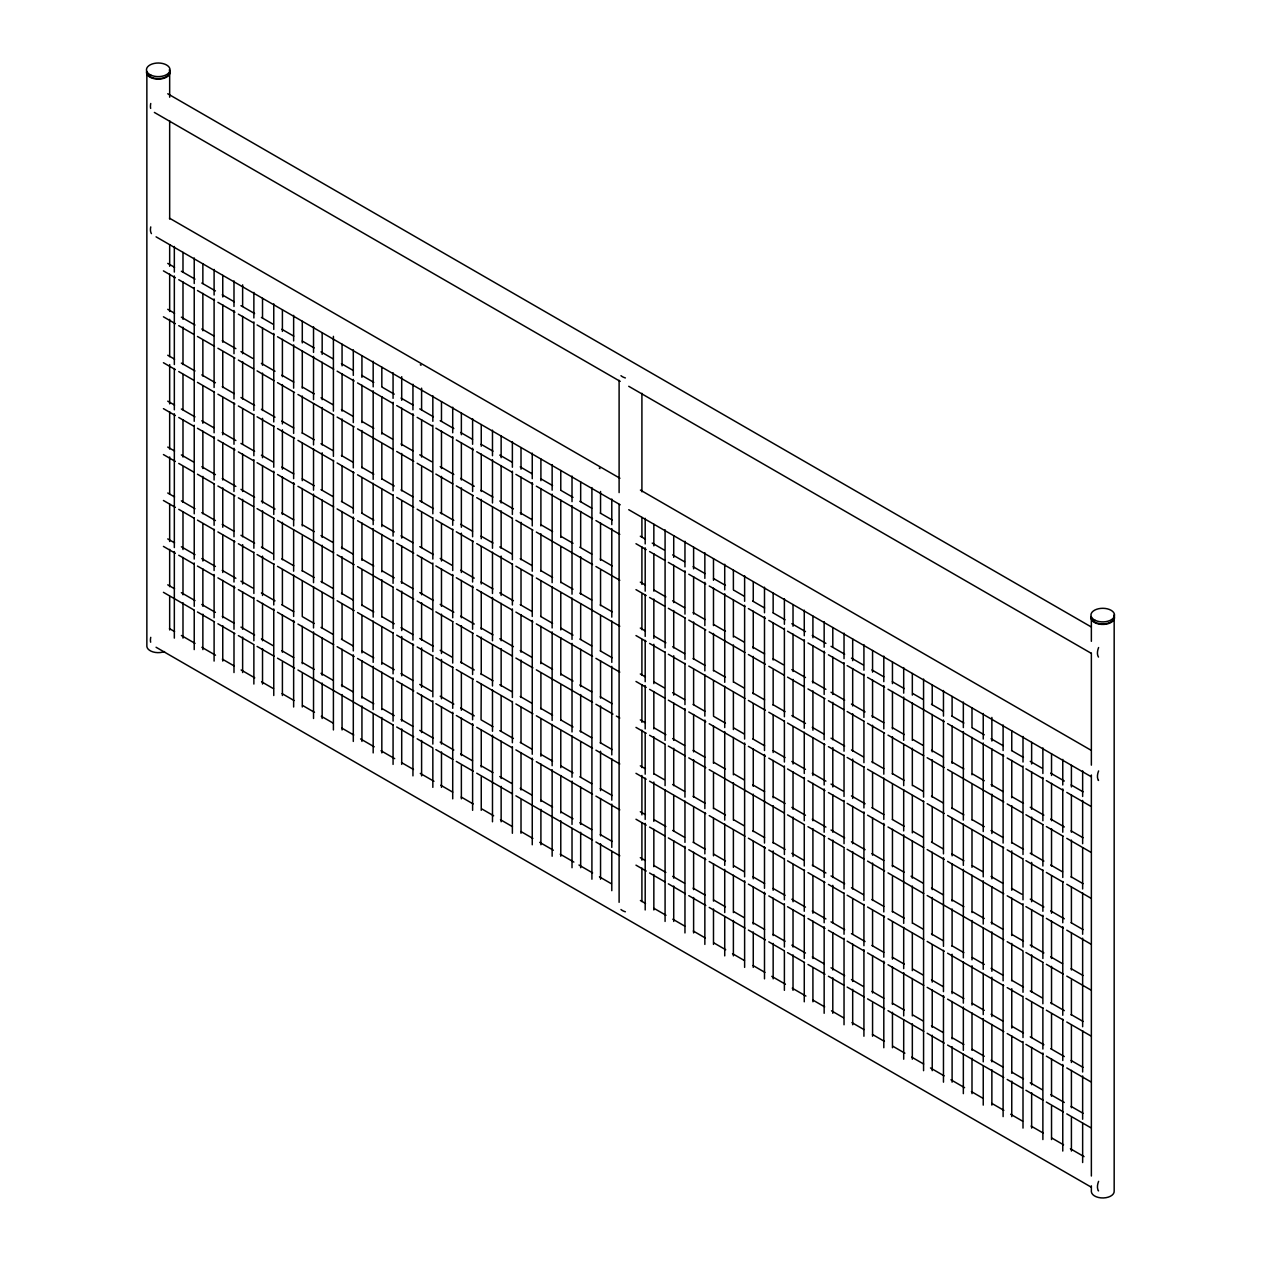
<?xml version="1.0" encoding="UTF-8"?>
<svg xmlns="http://www.w3.org/2000/svg" width="1261" height="1261" viewBox="0 0 1261 1261"><rect width="100%" height="100%" fill="white"/><g stroke="black" fill="none" stroke-linecap="round" stroke-linejoin="round"><path stroke-width="1.5" d="M167.745 93.771L1090.86 626.733M154.378 112.434L620.191 381.374M628.735 386.292L1091.143 653.261M169.463 218.169L619.923 478.25M640.399 490.072L1090.86 750.137M156.08 236.832L620.191 504.778M628.735 509.712L1091.143 776.681M167.745 263.391L174.554 267.316M181.363 271.257L194.998 279.122M201.807 283.047L215.426 290.913M222.235 294.853L234.152 301.726M240.961 305.666L254.596 313.532M261.405 317.457L273.322 324.345M281.834 329.263L293.75 336.135M302.262 341.053L314.178 347.941M321.003 351.866L332.92 358.754M341.432 363.672L353.348 370.545M361.86 375.463L373.776 382.351M382.304 387.269L394.22 394.141M401.03 398.082L412.946 404.954M419.755 408.895L433.374 416.76M440.199 420.685L453.818 428.551M460.628 432.476L472.544 439.364M481.056 444.282L492.972 451.17M499.782 455.095L511.714 461.983M520.226 466.885L532.142 473.773M540.654 478.691L552.57 485.564M561.082 490.482L573.014 497.37M579.824 501.295L591.74 508.183M600.252 513.101L612.168 519.973M640.304 536.224L645.427 539.172M652.236 543.113L664.153 549.985M672.665 554.903L684.581 561.791M693.093 566.693L705.025 573.582M713.537 578.5L725.453 585.372M733.965 590.29L744.179 596.201M752.691 601.103L764.607 607.991M773.135 612.909L785.051 619.781M791.861 623.722L805.48 631.588M812.289 635.512L825.908 643.378M831.031 646.326L844.649 654.191M851.459 658.132L863.375 665.004M871.887 669.922L883.803 676.81M892.331 681.728L904.247 688.601M912.759 693.518L922.973 699.414M931.485 704.332L943.401 711.22M951.913 716.138L963.845 723.01M972.357 727.928L984.274 734.816M991.083 738.741L1002.999 745.629M1011.511 750.531L1023.443 757.42M1030.253 761.36L1042.169 768.233M1050.681 773.151L1064.3 781.016M1071.109 784.941L1083.041 791.829M163.426 270.879L175.342 277.767M178.747 279.721L194.068 288.58M197.473 290.534L214.512 300.37M217.917 302.341L234.94 312.176M238.345 314.131L253.666 322.989M257.071 324.944L274.11 334.78M277.515 336.75L333.708 369.189M337.113 371.16L354.136 380.98M357.541 382.95L393.306 403.599M396.711 405.569L413.734 415.389M417.139 417.359L432.46 426.202M435.865 428.173L452.888 438.008M456.309 439.979L473.332 449.799M476.737 451.769L512.486 472.418M515.907 474.372L532.93 484.208M536.335 486.179L592.528 518.618M595.933 520.588L619.766 534.349M635.985 543.712L646.199 549.607M649.604 551.577L664.941 560.42M668.346 562.39L685.369 572.226M688.774 574.196L705.797 584.016M709.202 585.987L744.967 606.636M748.372 608.59L765.395 618.426M768.8 620.396L784.137 629.239M787.542 631.209L804.565 641.045M807.97 643L824.993 652.835M828.398 654.806L843.735 663.649M847.14 665.619L864.163 675.455M867.568 677.409L884.591 687.245M887.996 689.215L944.19 721.655M947.594 723.625L1003.788 756.064M1007.192 758.034L1022.513 766.877M1025.918 768.847L1042.957 778.668M1046.362 780.638L1063.386 790.474M1066.79 792.428L1090.639 806.205M167.745 309.308L174.554 313.248M181.363 317.173L194.998 325.039M201.807 328.979L213.724 335.852M222.235 340.769L235.854 348.635M240.961 351.583L252.878 358.471M261.405 363.389L275.024 371.254M281.834 375.179L293.75 382.067M302.262 386.969L314.178 393.858M321.003 397.798L332.92 404.671M341.432 409.589L353.348 416.477M361.86 421.379L373.776 428.267M382.304 433.185L392.518 439.08M401.03 443.998L412.946 450.871M419.755 454.811L431.672 461.699M440.199 466.602L453.818 474.467M460.628 478.408L474.246 486.273M481.056 490.198L492.972 497.086M499.782 501.011L513.416 508.877M520.226 512.817L532.142 519.69M540.654 524.608L552.57 531.496M561.082 536.414L573.014 543.286M579.824 547.227L591.74 554.099M600.252 559.017L612.168 565.905M640.304 582.141L645.427 585.088M653.939 590.006L665.855 596.894M672.665 600.819L684.581 607.707M693.093 612.625L705.025 619.498M713.537 624.416L725.453 631.304M733.965 636.222L744.179 642.117M752.691 647.035L764.607 653.907M773.135 658.825L783.349 664.72M791.861 669.638L805.48 677.504M812.289 681.444L825.908 689.31M831.031 692.257L844.649 700.123M851.459 704.048L865.078 711.913M871.887 715.854L883.803 722.726M892.331 727.644L904.247 734.532M912.759 739.435L922.973 745.346M931.485 750.248L943.401 757.136M951.913 762.054L963.845 768.926M972.357 773.844L984.274 780.732M991.083 784.657L1002.999 791.545M1011.511 796.463L1023.443 803.336M1030.253 807.276L1043.872 815.142M1050.681 819.067L1064.3 826.932M1071.109 830.873L1083.041 837.745M163.426 316.795L175.342 323.683M178.747 325.653L194.068 334.496M197.473 336.466L214.512 346.302M217.917 348.257L234.94 358.092M238.345 360.063L253.666 368.906M257.071 370.876L274.11 380.696M277.515 382.666L294.538 392.502M297.943 394.472L333.708 415.105M337.113 417.076L354.136 426.912M357.541 428.882L393.306 449.515M396.711 451.485L413.734 461.321M417.139 463.276L432.46 472.134M435.865 474.089L452.888 483.925M456.309 485.895L473.332 495.731M476.737 497.685L512.486 518.334M515.907 520.304L532.93 530.14M536.335 532.095L592.528 564.534M595.933 566.504L619.766 580.265M635.985 589.628L646.199 595.539M649.604 597.493L664.941 606.352M668.346 608.306L685.369 618.142M688.774 620.113L705.797 629.948M709.202 631.903L744.967 652.552M748.372 654.522L765.395 664.342M768.8 666.312L784.137 675.171M787.542 677.125L804.565 686.961M807.97 688.932L824.993 698.752M828.398 700.722L843.735 709.565M847.14 711.535L864.163 721.371M867.568 723.341L884.591 733.161M887.996 735.131L923.761 755.78M927.166 757.751L944.19 767.571M947.594 769.541L1003.788 801.98M1007.192 803.951L1022.513 812.793M1025.918 814.764L1042.957 824.599M1046.362 826.554L1063.386 836.39M1066.79 838.36L1090.639 852.121M167.745 355.239L174.554 359.164M181.363 363.105L194.998 370.97M201.807 374.895L215.426 382.761M222.235 386.686L234.152 393.574M240.961 397.514L254.596 405.364M261.405 409.305L275.024 417.17M281.834 421.095L293.75 427.983M302.262 432.901L314.178 439.774M321.003 443.714L332.92 450.587M341.432 455.505L353.348 462.393M361.86 467.311L373.776 474.183M382.304 479.101L394.22 485.989M401.03 489.914L412.946 496.802M419.755 500.727L433.374 508.593M440.199 512.533L453.818 520.399M460.628 524.324L472.544 531.212M481.056 536.13L492.972 543.002M499.782 546.943L511.714 553.815M520.226 558.733L532.142 565.622M540.654 570.524L552.57 577.412M561.082 582.33L573.014 589.202M579.824 593.143L591.74 600.031M600.252 604.933L612.168 611.821M640.304 628.073L645.427 631.02M653.939 635.938L665.855 642.811M672.665 646.751L684.581 653.624M693.093 658.541L705.025 665.43M713.537 670.348L725.453 677.22M733.965 682.138L744.179 688.033M752.691 692.951L764.607 699.839M773.135 704.741L785.051 711.63M791.861 715.57L805.48 723.42M812.289 727.361L824.205 734.249M831.031 738.174L844.649 746.039M851.459 749.964L863.375 756.852M871.887 761.77L883.803 768.643M892.331 773.56L904.247 780.449M912.759 785.367L922.973 791.262M931.485 796.18L943.401 803.052M951.913 807.97L963.845 814.858M972.357 819.776L984.274 826.649M991.083 830.589L1002.999 837.462M1011.511 842.38L1023.443 849.268M1030.253 853.193L1043.872 861.058M1050.681 864.999L1062.597 871.871M1071.109 876.789L1083.041 883.677M163.426 362.727L175.342 369.599M178.747 371.569L194.068 380.412M197.473 382.382L214.512 392.218M217.917 394.189L234.94 404.009M238.345 405.979L253.666 414.822M257.071 416.792L274.11 426.628M277.515 428.582L294.538 438.418M297.943 440.388L333.708 461.037M337.113 462.992L354.136 472.828M357.541 474.798L393.306 495.447M396.711 497.401L413.734 507.237M417.139 509.208L432.46 518.05M435.865 520.021L452.888 529.841M456.309 531.811L473.332 541.647M476.737 543.617L512.486 564.25M515.907 566.221L532.93 576.056M536.335 578.027L619.766 626.197M635.985 635.56L646.199 641.455M649.604 643.425L664.941 652.268M668.346 654.238L685.369 664.058M688.774 666.029L744.967 698.468M748.372 700.438L765.395 710.274M768.8 712.244L784.137 721.087M787.542 723.057L824.993 744.684M828.398 746.638L843.735 755.497M847.14 757.467L864.163 767.287M867.568 769.257L923.761 801.697M927.166 803.667L944.19 813.503M947.594 815.457L1003.788 847.896M1007.192 849.867L1022.513 858.725M1025.918 860.68L1042.957 870.516M1046.362 872.486L1063.386 882.306M1066.79 884.276L1090.639 898.037M167.745 401.156L174.554 405.08M181.363 409.021L194.998 416.887M201.807 420.811L213.724 427.7M222.235 432.618L235.854 440.483M240.961 443.431L254.596 451.296M261.405 455.221L273.322 462.109M281.834 467.027L293.75 473.9M302.262 478.817L314.178 485.706M321.003 489.631L332.92 496.519M341.432 501.437L353.348 508.309M361.86 513.227L373.776 520.115M382.304 525.017L394.22 531.906M401.03 535.846L412.946 542.719M419.755 546.659L433.374 554.525M440.199 558.45L452.116 565.338M460.628 570.24L474.246 578.105M481.056 582.046L492.972 588.919M499.782 592.859L513.416 600.725M520.226 604.649L532.142 611.538M540.654 616.456L552.57 623.328M561.082 628.246L573.014 635.134M579.824 639.059L591.74 645.947M600.252 650.865L612.168 657.738M640.304 673.989L645.427 676.936M653.939 681.854L664.153 687.749M672.665 692.667L684.581 699.556M693.093 704.458L705.025 711.346M725.453 723.136L713.537 716.264L713.49 680.688M733.965 728.054L744.179 733.949M752.691 738.867L764.607 745.755M773.135 750.673L785.051 757.546M791.861 761.486L805.48 769.352M812.289 773.277L825.908 781.142M831.031 784.09L842.947 790.978M851.459 795.896L865.078 803.761M871.887 807.686L883.803 814.574M892.331 819.492L904.247 826.365M912.759 831.283L922.973 837.178M931.485 842.096L943.401 848.984M951.913 853.902L963.845 860.774M972.357 865.692L982.571 871.587M991.083 876.505L1002.999 883.394M1011.511 888.296L1021.741 894.207M1030.253 899.109L1043.872 906.974M1050.681 910.915L1064.3 918.78M1071.109 922.705L1083.041 929.593M163.426 408.643L175.342 415.531M178.747 417.486L194.068 426.344M197.473 428.299L214.512 438.134M217.917 440.105L234.94 449.941M238.345 451.895L253.666 460.754M257.071 462.708L274.11 472.544M277.515 474.514L294.538 484.334M297.943 486.305L333.708 506.954M337.113 508.924L354.136 518.744M357.541 520.714L393.306 541.363M396.711 543.333L413.734 553.153M417.139 555.124L432.46 563.966M435.865 565.937L452.888 575.773M456.309 577.743L473.332 587.563M476.737 589.533L512.486 610.182M515.907 612.137L532.93 621.972M536.335 623.943L592.528 656.382M595.933 658.352L619.766 672.113M635.985 681.476L646.199 687.371M649.604 689.341L664.941 698.184M668.346 700.154L685.369 709.99M688.774 711.961L705.797 721.781M709.202 723.751L744.967 744.4M748.372 746.354L765.395 756.19M768.8 758.16L784.137 767.003M787.542 768.974L804.565 778.809M807.97 780.764L824.993 790.6M828.398 792.57L843.735 801.413M847.14 803.383L864.163 813.219M867.568 815.173L884.591 825.009M887.996 826.98L923.761 847.613M927.166 849.583L944.19 859.419M947.594 861.389L1003.788 893.828M1007.192 895.799L1022.513 904.641M1025.918 906.612L1042.957 916.432M1046.362 918.402L1063.386 928.238M1066.79 930.192L1090.639 943.969M167.745 447.072L174.554 451.012M181.363 454.937L193.296 461.825M201.807 466.743L215.426 474.609M222.235 478.534L235.854 486.399M240.961 489.347L254.596 497.212M261.405 501.153L275.024 509.018M281.834 512.943L293.75 519.831M302.262 524.734L314.178 531.622M321.003 535.562L332.92 542.435M341.432 547.353L353.348 554.241M361.86 559.143L373.776 566.031M382.304 570.949L394.22 577.822M401.03 581.762L412.946 588.635M419.755 592.575L433.374 600.441M440.199 604.366L453.818 612.231M460.628 616.172L474.246 624.037M481.056 627.962L492.972 634.85M499.782 638.775L513.416 646.641M520.226 650.581L532.142 657.454M540.654 662.372L552.57 669.26M561.082 674.178L573.014 681.05M579.824 684.991L591.74 691.863M600.252 696.781L612.168 703.67M640.304 719.905L645.427 722.852M653.939 727.77L665.855 734.659M672.665 738.583L684.581 745.472M693.093 750.39L705.025 757.262M713.537 762.18L725.453 769.068M733.965 773.986L744.179 779.881M752.691 784.799L764.607 791.672M773.135 796.589L785.051 803.478M791.861 807.403L805.48 815.268M812.289 819.209L825.908 827.074M831.031 830.022L844.649 837.887M851.459 841.812L865.078 849.678M871.887 853.618L883.803 860.491M892.331 865.409L904.247 872.297M911.057 876.222L922.973 883.11M931.485 888.012L943.401 894.9M951.913 899.818L963.845 906.691M972.357 911.608L984.274 918.497M991.083 922.422L1002.999 929.31M1011.511 934.228L1023.443 941.1M1030.253 945.041L1043.872 952.906M1050.681 956.831L1062.597 963.719M1071.109 968.637L1083.041 975.51M163.426 454.559L175.342 461.447M178.747 463.417L194.068 472.26M197.473 474.231L214.512 484.051M217.917 486.021L234.94 495.857M238.345 497.827L253.666 506.67M257.071 508.64L274.11 518.46M277.515 520.43L333.708 552.87M337.113 554.84L354.136 564.676M357.541 566.63L393.306 587.279M396.711 589.25L413.734 599.085M417.139 601.04L432.46 609.898M435.865 611.853L452.888 621.689M456.309 623.659L473.332 633.495M476.737 635.449L512.486 656.098M515.907 658.069L532.93 667.889M536.335 669.859L592.528 702.298M595.933 704.269L612.956 714.104M616.361 716.075L619.766 718.029M635.985 727.392L646.199 733.303M649.604 735.258L664.941 744.116M668.346 746.071L685.369 755.906M688.774 757.877L705.797 767.713M709.202 769.667L784.137 812.935M787.542 814.89L804.565 824.726M807.97 826.696L824.993 836.516M828.398 838.486L843.735 847.329M847.14 849.299L864.163 859.135M867.568 861.105L884.591 870.925M887.996 872.896L923.761 893.545M927.166 895.515L1003.788 939.744M1007.192 941.715L1022.513 950.558M1025.918 952.528L1042.957 962.364M1046.362 964.318L1063.386 974.154M1066.79 976.124L1090.639 989.885M167.745 493.004L174.554 496.929M181.363 500.869L194.998 508.735M201.807 512.66L215.426 520.525M222.235 524.45L234.152 531.338M240.961 535.279L254.596 543.128M261.405 547.069L273.322 553.957M281.834 558.859L293.75 565.748M302.262 570.666L314.178 577.538M321.003 581.479L332.92 588.351M341.432 593.269L353.348 600.157M361.86 605.075L373.776 611.948M382.304 616.865L394.22 623.754M401.03 627.679L412.946 634.567M419.755 638.492L433.374 646.357M440.199 650.298L452.116 657.17M460.628 662.088L474.246 669.954M481.056 673.894L492.972 680.767M499.782 684.707L511.714 691.58M520.226 696.498L532.142 703.386M540.654 708.288L552.57 715.176M561.082 720.094L573.014 726.966M579.824 730.907L591.74 737.795M600.252 742.697L612.168 749.586M640.304 765.837L645.427 768.784M653.939 773.702L664.153 779.597M672.665 784.515L684.581 791.388M693.093 796.306L705.025 803.194M713.537 808.112L725.453 814.984M733.965 819.902L744.179 825.797M752.691 830.715L764.607 837.603M773.135 842.506L785.051 849.394M791.861 853.319L803.777 860.207M812.289 865.125L825.908 872.99M831.031 875.938L844.649 883.803M851.459 887.728L863.375 894.616M871.887 899.534L883.803 906.407M892.331 911.325L904.247 918.213M912.759 923.131L922.973 929.026M931.485 933.944L943.401 940.816M951.913 945.734L963.845 952.622M972.357 957.54L984.274 964.413M991.083 968.353L1002.999 975.226M1011.511 980.144L1023.443 987.032M1030.253 990.957L1042.169 997.845M1050.681 1002.763L1064.3 1010.628M1071.109 1014.553L1083.041 1021.442M163.426 500.491L175.342 507.363M178.747 509.334L194.068 518.176M197.473 520.147L214.512 529.983M217.917 531.953L234.94 541.773M238.345 543.743L253.666 552.586M257.071 554.556L274.11 564.392M277.515 566.347L333.708 598.802M337.113 600.756L354.136 610.592M357.541 612.562L393.306 633.211M396.711 635.166L413.734 645.001M417.139 646.972L432.46 655.815M435.865 657.785L452.888 667.605M456.309 669.575L473.332 679.411M476.737 681.381L512.486 702.014M515.907 703.985L532.93 713.821M536.335 715.791L592.528 748.23M595.933 750.185L619.766 763.961M635.985 773.324L646.199 779.219M649.604 781.189L705.797 813.629M709.202 815.599L744.967 836.232M748.372 838.202L765.395 848.038M768.8 850.009L784.137 858.851M787.542 860.822L804.565 870.642M807.97 872.612L824.993 882.448M828.398 884.402L843.735 893.261M847.14 895.215L864.163 905.051M867.568 907.022L884.591 916.857M887.996 918.812L923.761 939.461M927.166 941.431L944.19 951.267M947.594 953.221L1003.788 985.661M1007.192 987.631L1022.513 996.489M1025.918 998.444L1042.957 1008.28M1046.362 1010.25L1063.386 1020.07M1066.79 1022.04L1090.639 1035.801M167.745 538.92L174.554 542.845M181.363 546.785L194.998 554.651M201.807 558.576L215.426 566.441M222.235 570.382L235.854 578.247M240.961 581.195L252.878 588.067M261.405 592.985L275.024 600.851M281.834 604.791L293.75 611.664M314.178 623.47L302.262 616.582L302.293 581.037M321.003 627.395L332.92 634.283M341.432 639.201L353.348 646.073M361.86 650.991L373.776 657.879M382.304 662.782L394.22 669.67M401.03 673.61L412.946 680.483M419.755 684.424L431.672 691.296M440.199 696.214L453.818 704.079M460.628 708.004L474.246 715.87M492.972 726.683L481.056 719.81L481.245 684.36M499.782 730.623L513.416 738.489M520.226 742.414L532.142 749.302M540.654 754.22L552.57 761.092M561.082 766.01L573.014 772.898M579.824 776.823L591.74 783.712M600.252 788.629L612.168 795.502M640.304 811.753L645.427 814.701M653.939 819.618L665.855 826.491M672.665 830.432L684.581 837.32M693.093 842.222L705.025 849.11M713.537 854.028L725.453 860.9M733.965 865.818L744.179 871.714M752.691 876.631L764.607 883.52M773.135 888.438L785.051 895.31M791.861 899.251L805.48 907.116M812.289 911.041L825.908 918.906M831.031 921.854L844.649 929.72M851.459 933.66L865.078 941.526M871.887 945.451L883.803 952.339M892.331 957.257L904.247 964.129M912.759 969.047L922.973 974.942M931.485 979.86L943.401 986.748M951.913 991.65L963.845 998.539M972.357 1003.457L984.274 1010.345M991.083 1014.27L1002.999 1021.158M1011.511 1026.06L1023.443 1032.948M1030.253 1036.873L1043.872 1044.738M1050.681 1048.679L1064.3 1056.545M1071.109 1060.469L1083.041 1067.358M163.426 546.407L175.342 553.295M178.747 555.25L194.068 564.108M197.473 566.063L214.512 575.899M217.917 577.869L234.94 587.705M238.345 589.659L253.666 598.518M257.071 600.472L274.11 610.308M277.515 612.279L294.538 622.099M297.943 624.069L333.708 644.718M337.113 646.688L354.136 656.508M357.541 658.478L393.306 679.127M396.711 681.098L413.734 690.918M417.139 692.888L432.46 701.731M435.865 703.701L452.888 713.537M456.309 715.507L473.332 725.327M476.737 727.298L512.486 747.946M515.907 749.901L532.93 759.737M536.335 761.707L592.528 794.146M595.933 796.117L619.766 809.877M635.985 819.24L646.199 825.135M649.604 827.106L664.941 835.948M668.346 837.919L685.369 847.755M688.774 849.709L705.797 859.545M709.202 861.515L744.967 882.164M748.372 884.119L765.395 893.954M768.8 895.925L784.137 904.767M787.542 906.738L804.565 916.574M807.97 918.528L824.993 928.364M828.398 930.334L843.735 939.177M847.14 941.147L864.163 950.983M867.568 952.938L884.591 962.773M887.996 964.744L923.761 985.377M927.166 987.347L944.19 997.183M947.594 999.153L1003.788 1031.593M1007.192 1033.563L1022.513 1042.406M1025.918 1044.376L1042.957 1054.196M1046.362 1056.166L1063.386 1066.002M1066.79 1067.957L1090.639 1081.733M167.745 584.836L174.554 588.777M181.363 592.702L194.998 600.567M201.807 604.508L215.426 612.373M222.235 616.298L234.152 623.186M240.961 627.111L254.596 634.977M261.405 638.917L273.322 645.79M281.834 650.708L293.75 657.596M302.262 662.498L314.178 669.386M321.003 673.311L332.92 680.199M341.432 685.117L353.348 692.005M361.86 696.907L373.776 703.796M382.304 708.714L394.22 715.586M401.03 719.527L412.946 726.399M419.755 730.34L433.374 738.205M440.199 742.13L453.818 749.996M460.628 753.936L472.544 760.809M481.056 765.726L492.972 772.615M499.782 776.54L511.714 783.428M520.226 788.346L532.142 795.218M540.654 800.136L552.57 807.024M561.082 811.942L573.014 818.815M579.824 822.755L591.74 829.628M600.252 834.546L612.168 841.434M640.304 857.669L645.427 860.617M653.939 865.535L665.855 872.423M672.665 876.348L684.581 883.236M693.093 888.154L705.025 895.026M713.537 899.944L725.453 906.832M733.965 911.75L744.179 917.645M752.691 922.563L764.607 929.436M773.135 934.354L785.051 941.242M791.861 945.167L805.48 953.032M812.289 956.973L824.205 963.845M831.031 967.786L844.649 975.651M851.459 979.576L863.375 986.465M871.887 991.367L883.803 998.255M892.331 1003.173L904.247 1010.045M912.759 1014.963L922.973 1020.874M931.485 1025.776L943.401 1032.664M951.913 1037.582L963.845 1044.455M972.357 1049.373L984.274 1056.261M991.083 1060.186L1002.999 1067.074M1011.511 1071.992L1023.443 1078.864M1030.253 1082.805L1042.169 1089.677M1050.681 1094.595L1064.3 1102.461M1071.109 1106.401L1083.041 1113.274M163.426 592.323L194.068 610.025M197.473 611.995L214.512 621.815M217.917 623.785L234.94 633.621M238.345 635.591L253.666 644.434M257.071 646.404L274.11 656.224M277.515 658.195L294.538 668.031M297.943 670.001L393.306 725.043M396.711 727.014L413.734 736.85M417.139 738.804L432.46 747.663M435.865 749.617L452.888 759.453M456.309 761.423L473.332 771.259M476.737 773.214L512.486 793.863M515.907 795.833L592.528 840.062M595.933 842.033L619.766 855.793M635.985 865.156L646.199 871.067M649.604 873.022L664.941 881.88M668.346 883.835L685.369 893.671M688.774 895.641L705.797 905.477M709.202 907.431L744.967 928.08M748.372 930.051L765.395 939.871M768.8 941.841L784.137 950.684M787.542 952.654L804.565 962.49M807.97 964.46L824.993 974.28M828.398 976.25L843.735 985.093M847.14 987.064L864.163 996.899M867.568 998.87L884.591 1008.69M887.996 1010.66L923.761 1031.309M927.166 1033.263L944.19 1043.099M947.594 1045.07L1003.788 1077.509M1007.192 1079.479L1022.513 1088.322M1025.918 1090.292L1042.957 1100.128M1046.362 1102.082L1063.386 1111.918M1066.79 1113.889L1090.639 1127.649M169.463 628.593L174.57 631.556M181.395 635.497L195.045 643.378M201.87 647.319L215.521 655.2M222.346 659.14L234.294 666.029M241.119 669.969L254.769 677.851M261.594 681.791L273.542 688.695M282.07 693.613L294.018 700.517M302.545 705.435L314.493 712.339M321.319 716.28L333.267 723.168M341.794 728.086L353.742 734.99M360.567 738.93L374.218 746.811M381.043 750.752L394.693 758.633M401.518 762.574L413.466 769.462M420.291 773.403L433.942 781.284M440.767 785.225L452.699 792.129M461.242 797.047L473.174 803.951M481.718 808.868L493.65 815.772M500.475 819.713L512.423 826.601M520.951 831.535L532.899 838.423M539.724 842.364L553.374 850.245M560.199 854.186L573.85 862.067M578.972 865.03L592.623 872.911M599.448 876.852L611.396 883.74M640.399 900.496L645.522 903.443M654.049 908.377L665.997 915.265M672.822 919.206L684.755 926.11M693.298 931.028L705.23 937.932M713.773 942.85L725.705 949.738M732.531 953.679L744.479 960.583M753.006 965.5L764.954 972.404M771.779 976.345L785.43 984.226M792.255 988.167L805.905 996.048M812.73 999.989L824.678 1006.877M831.503 1010.818L843.451 1017.722M851.979 1022.639L863.927 1029.543M872.454 1034.461L884.402 1041.365M892.93 1046.283L904.878 1053.187M911.703 1057.128L923.635 1064.016M930.46 1067.957L944.111 1075.838M950.936 1079.779L964.586 1087.66M971.411 1091.6L983.359 1098.504M991.887 1103.422L1003.835 1110.326M1010.66 1114.267L1022.608 1121.155M1031.135 1126.089L1043.083 1132.977M1051.611 1137.911L1063.559 1144.799M1070.384 1148.739L1084.034 1156.621M156.08 647.256L1091.143 1187.105M1098.52 657.044L1098.426 656.949A11.428 6.589 -60 0 1 1098.599 647.524M1098.426 780.354L1098.52 780.464A11.428 6.589 -60 0 1 1098.599 770.928M1098.426 1190.778L1098.52 1190.888A11.428 6.589 -60 0 1 1098.599 1181.352M1114.172 616.96L1114.172 1190.983A11.428 6.589 0 0 1 1103.422 1197.95A11.428 6.589 0 0 1 1091.364 1191.74L1091.364 1185.844M1091.364 641.313L1091.364 617.732A11.428 6.589 0 0 0 1101.941 623.927A11.428 6.589 0 0 0 1113.952 618.678M1091.364 653.119L1091.364 765.159M1091.364 774.995L1091.364 1176.024M1082.647 770.881L1082.647 796.479M1082.647 800.404L1082.647 843.704M1082.647 847.644L1082.647 888.973M1082.647 892.914L1082.647 934.243M1082.647 938.168L1082.647 1026.738M1082.647 1030.678L1082.647 1072.008M1082.647 1075.932L1082.647 1119.232M1082.647 1123.173L1082.647 1162.532M1071.409 765.317L1071.409 786.959M1071.409 794.84L1071.409 832.228M1071.409 840.094L1071.409 877.498M1071.409 887.334L1071.409 922.753M1071.409 932.604L1071.409 969.993M1071.409 979.829L1071.409 1015.263M1071.409 1025.098L1071.409 1062.487M1071.409 1070.368L1071.409 1107.757M1071.409 1117.593L1071.409 1151.057M1062.771 759.406L1062.771 784.988M1062.771 788.929L1062.771 832.228M1062.771 836.169L1062.771 877.498M1062.771 881.423L1062.771 922.753M1062.771 926.693L1062.771 1015.263M1062.771 1019.187L1062.771 1060.517M1062.771 1064.457L1062.771 1151.057M1051.532 753.826L1051.532 775.483M1051.532 783.349L1051.532 820.753M1051.532 828.619L1051.532 866.008M1051.532 875.859L1051.532 913.248M1051.532 921.113L1051.532 958.518M1051.532 966.383L1051.532 1003.772M1051.532 1013.608L1051.532 1049.042M1051.532 1058.877L1051.532 1096.266M1051.532 1106.118L1051.532 1139.566M1042.879 747.931L1042.879 773.513M1042.879 777.454L1042.879 820.753M1042.879 824.678L1042.879 866.008M1042.879 869.948L1042.879 911.277M1042.879 915.218L1042.879 958.518M1042.879 962.442L1042.879 1003.772M1042.879 1007.712L1042.879 1049.042M1042.879 1052.982L1042.879 1139.566M1031.64 742.351L1031.64 764.008M1031.64 771.874L1031.64 809.263M1031.64 817.144L1031.64 854.532M1031.64 862.398L1031.64 901.757M1031.64 909.638L1031.64 947.027M1031.64 954.908L1031.64 992.297M1031.64 1002.132L1031.64 1037.567M1031.64 1047.402L1031.64 1084.791M1031.64 1092.672L1031.64 1128.091M1023.002 736.456L1023.002 762.038M1023.002 765.963L1023.002 854.532M1023.002 858.473L1023.002 899.802M1023.002 903.727L1023.002 947.027M1023.002 950.967L1023.002 992.297M1023.002 996.237L1023.002 1037.567M1023.002 1041.491L1023.002 1128.091M1011.763 730.876L1011.763 750.547M1011.763 760.399L1011.763 797.787M1011.763 805.653L1011.763 843.057M1011.763 850.923L1011.763 890.282M1011.763 898.163L1011.763 935.552M1011.763 943.417L1011.763 980.822M1011.763 988.687L1011.763 1028.046M1011.763 1035.927L1011.763 1073.316M1011.763 1081.181L1011.763 1116.615M1003.11 724.965L1003.11 750.547M1003.11 754.488L1003.11 843.057M1003.11 846.982L1003.11 980.822M1003.11 984.746L1003.11 1116.615M991.871 717.43L991.871 741.042M991.871 748.908L991.871 786.312M991.871 794.178L991.871 833.537M991.871 841.418L991.871 878.807M991.871 886.672L991.871 924.077M991.871 931.942L991.871 971.301M991.871 977.212L991.871 1016.571M991.871 1024.436L991.871 1061.841M991.871 1069.706L991.871 1105.125M983.233 713.49L983.233 739.072M983.233 743.013L983.233 831.566M983.233 835.507L983.233 876.836M983.233 880.777L983.233 924.077M983.233 928.001L983.233 969.331M983.233 973.271L983.233 1014.601M983.233 1018.541L983.233 1061.841M983.233 1065.766L983.233 1105.125M971.995 707.91L971.995 727.597M971.995 737.433L971.995 774.821M971.995 784.673L971.995 820.091M971.995 829.927L971.995 867.332M971.995 875.197L971.995 912.586M971.995 920.467L971.995 959.826M971.995 965.721L971.995 1005.08M971.995 1012.961L971.995 1050.35M971.995 1058.231L971.995 1093.65M963.341 702.014L963.341 727.597M963.341 731.522L963.341 820.091M963.341 824.032L963.341 865.361M963.341 869.286L963.341 957.856M963.341 961.796L963.341 1003.125M963.341 1007.05L963.341 1050.35M963.341 1054.291L963.341 1093.65M952.102 696.435L952.102 716.106M952.102 725.958L952.102 763.346M952.102 773.182L952.102 808.616M952.102 818.452L952.102 855.841M952.102 863.722L952.102 901.111M952.102 908.976L952.102 946.38M952.102 954.246L952.102 993.605M952.102 1001.486L952.102 1038.875M952.102 1046.74L952.102 1082.174M943.464 690.524L943.464 716.106M943.464 720.047L943.464 853.87M943.464 857.811L943.464 946.38M943.464 950.305L943.464 991.635M943.464 995.575L943.464 1082.174M932.226 684.944L932.226 704.631M932.226 714.467L932.226 751.871M932.226 759.737L932.226 797.125M932.226 806.977L932.226 842.395M932.226 852.231L932.226 889.635M932.226 897.501L932.226 934.89M932.226 944.741L932.226 982.13M932.226 989.995L932.226 1027.4M932.226 1035.265L932.226 1070.684M923.572 679.048L923.572 797.125M923.572 801.066L923.572 1070.684M912.333 673.469L912.333 695.126M912.333 702.992L912.333 740.38M912.333 748.262L912.333 785.65M912.333 795.486L912.333 832.89M912.333 840.756L912.333 878.145M912.333 886.026L912.333 923.415M912.333 933.25L912.333 970.655M912.333 978.52L912.333 1015.909M912.333 1023.79L912.333 1059.208M903.696 667.573L903.696 693.156M903.696 697.081L903.696 740.38M903.696 744.321L903.696 785.65M903.696 789.591L903.696 830.92M903.696 834.845L903.696 923.415M903.696 927.355L903.696 968.684M903.696 972.609L903.696 1015.909M903.696 1019.85L903.696 1059.208M892.457 661.993L892.457 683.635M892.457 691.517L892.457 728.905M892.457 736.771L892.457 774.175M892.457 784.011L892.457 819.429M892.457 829.281L892.457 866.67M892.457 876.505L892.457 911.939M892.457 921.775L892.457 959.164M892.457 967.045L892.457 1004.434M892.457 1012.299L892.457 1047.733M883.803 656.083L883.803 681.665M883.803 685.606L883.803 728.905M883.803 732.846L883.803 774.175M883.803 778.1L883.803 819.429M883.803 823.37L883.803 911.939M883.803 915.864L883.803 957.194M883.803 961.134L883.803 1047.733M872.565 650.518L872.565 672.16M872.565 680.026L872.565 717.43M872.565 725.296L872.565 762.684M872.565 772.536L872.565 807.954M872.565 817.79L872.565 855.194M872.565 863.06L872.565 900.449M872.565 910.3L872.565 945.718M872.565 955.554L872.565 992.959M872.565 1002.794L872.565 1036.243M863.927 644.607L863.927 670.19M863.927 674.131L863.927 717.43M863.927 721.355L863.927 762.684M863.927 766.625L863.927 807.954M863.927 811.895L863.927 900.449M863.927 904.389L863.927 945.718M863.927 949.659L863.927 1036.243M852.688 639.028L852.688 660.685M852.688 668.551L852.688 705.939M852.688 713.821L852.688 751.209M852.688 759.075L852.688 798.449M852.688 806.315L852.688 843.704M852.688 851.585L852.688 888.973M852.688 898.809L852.688 934.243M852.688 944.079L852.688 981.468M852.688 989.349L852.688 1024.767M844.035 633.132L844.035 658.715M844.035 662.64L844.035 751.209M844.035 755.15L844.035 796.479M844.035 800.404L844.035 843.704M844.035 847.644L844.035 888.973M844.035 892.914L844.035 934.243M844.035 938.168L844.035 1024.767M832.796 627.552L832.796 647.224M832.796 657.076L832.796 694.464M832.796 702.33L832.796 739.734M832.796 747.6L832.796 786.959M832.796 794.84L832.796 832.228M832.796 840.094L832.796 877.498M832.796 885.364L832.796 922.753M832.796 932.604L832.796 969.993M832.796 977.858L832.796 1013.292M824.158 621.641L824.158 647.224M824.158 651.165L824.158 694.464M824.158 698.405L824.158 739.734M824.158 743.659L824.158 784.988M824.158 788.929L824.158 832.228M824.158 836.169L824.158 877.498M824.158 881.423L824.158 922.753M824.158 926.693L824.158 1013.292M812.919 616.077L812.919 637.719M812.919 645.585L812.919 682.989M812.919 690.855L812.919 730.214M812.919 738.095L812.919 775.483M812.919 783.349L812.919 820.753M812.919 828.619L812.919 866.008M812.919 875.859L812.919 913.248M812.919 921.113L812.919 958.518M812.919 968.353L812.919 1001.801M804.266 610.166L804.266 635.749M804.266 639.69L804.266 728.243M804.266 732.184L804.266 773.513M804.266 777.454L804.266 820.753M804.266 824.678L804.266 866.008M804.266 869.948L804.266 911.277M804.266 915.218L804.266 958.518M804.266 962.442L804.266 1001.801M793.027 604.586L793.027 626.244M793.027 634.11L793.027 671.498M793.027 679.38L793.027 716.768M793.027 726.604L793.027 764.008M793.027 771.874L793.027 809.263M793.027 817.144L793.027 856.503M793.027 864.368L793.027 901.773M793.027 909.638L793.027 947.027M793.027 954.908L793.027 990.326M784.389 598.691L784.389 624.274M784.389 628.214L784.389 716.768M784.389 720.709L784.389 762.038M784.389 765.963L784.389 854.532M784.389 858.473L784.389 899.802M784.389 903.727L784.389 947.027M784.389 950.967L784.389 990.326M773.151 593.111L773.151 612.783M773.151 622.635L773.151 660.023M773.151 669.859L773.151 705.293M773.151 715.129L773.151 752.518M773.151 760.399L773.151 797.787M773.151 805.653L773.151 843.057M773.151 850.923L773.151 890.282M773.151 898.163L773.151 935.552M773.151 943.417L773.151 978.851M764.497 587.2L764.497 612.783M764.497 616.724L764.497 750.547M764.497 754.488L764.497 843.057M764.497 846.982L764.497 888.311M764.497 892.252L764.497 978.851M753.258 581.636L753.258 601.308M753.258 611.144L753.258 648.548M753.258 656.414L753.258 693.802M753.258 703.654L753.258 739.072M753.258 748.908L753.258 786.312M753.258 794.178L753.258 831.566M753.258 841.418L753.258 878.807M753.258 886.672L753.258 924.077M753.258 931.942L753.258 967.376M744.62 575.725L744.62 601.308M744.62 605.248L744.62 739.072M744.62 743.013L744.62 876.836M744.62 880.777L744.62 967.376M733.382 570.145L733.382 589.833M733.382 599.669L733.382 637.057M733.382 644.938L733.382 682.327M733.382 692.163L733.382 729.567M733.382 737.433L733.382 774.821M733.382 782.703L733.382 820.091M733.382 829.927L733.382 867.332M733.382 875.197L733.382 912.586M733.382 920.467L733.382 955.885M724.728 564.25L724.728 589.833M724.728 593.773L724.728 682.327M724.728 686.268L724.728 727.597M724.728 731.538L724.728 820.091M724.728 824.032L724.728 865.361M724.728 869.302L724.728 912.586M724.728 916.526L724.728 955.885M713.49 558.67L713.49 580.312M713.49 588.193L713.49 625.582M713.49 633.463L713.49 670.852M713.49 725.958L713.49 763.346M713.49 773.182L713.49 808.616M713.49 818.452L713.49 855.841M713.49 863.722L713.49 901.111M713.49 908.976L713.49 944.41M704.852 552.759L704.852 578.358M704.852 582.283L704.852 625.582M704.852 629.523L704.852 670.852M704.852 674.793L704.852 716.106M704.852 720.047L704.852 808.616M704.852 812.541L704.852 853.87M704.852 857.811L704.852 944.41M693.613 547.195L693.613 568.837M693.613 576.703L693.613 614.107M693.613 621.972L693.613 659.361M693.613 669.213L693.613 704.631M693.613 714.467L693.613 751.871M693.613 759.737L693.613 797.125M693.613 806.977L693.613 842.395M693.613 852.231L693.613 889.635M693.613 897.501L693.613 932.935M684.959 541.284L684.959 566.867M684.959 570.807L684.959 614.107M684.959 618.032L684.959 659.361M684.959 663.302L684.959 704.631M684.959 708.572L684.959 797.125M684.959 801.066L684.959 842.395M684.959 846.336L684.959 932.935M673.721 535.704L673.721 557.362M673.721 565.227L673.721 602.616M673.721 610.497L673.721 647.886M673.721 655.767L673.721 695.126M673.721 702.992L673.721 740.38M673.721 748.262L673.721 785.65M673.721 795.486L673.721 830.92M673.721 840.756L673.721 878.145M673.721 886.026L673.721 921.444M665.083 529.809L665.083 647.886M665.083 651.827L665.083 740.38M665.083 744.321L665.083 785.65M665.083 789.591L665.083 921.444M653.844 524.229L653.844 545.871M653.844 553.752L653.844 591.141M653.844 599.022L653.844 638.381M653.844 644.276L653.844 683.635M653.844 691.517L653.844 728.905M653.844 736.787L653.844 774.175M653.844 782.041L653.844 821.4M653.844 829.281L653.844 866.67M653.844 874.535L653.844 909.969M645.191 518.318L645.191 543.917M645.191 547.841L645.191 591.141M645.191 595.082L645.191 636.411M645.191 640.352L645.191 681.681M645.191 685.606L645.191 728.905M645.191 732.846L645.191 774.175M645.191 778.116L645.191 819.445M645.191 823.37L645.191 909.969M641.912 393.322L641.912 491.822M641.912 517.436L641.912 537.123M641.912 546.975L641.912 584.41M641.912 594.262L641.912 629.712M641.912 639.563L641.912 675.013M641.912 684.865L641.912 722.301M641.912 730.182L641.912 767.602M641.912 775.483L641.912 814.874M641.912 822.755L641.912 860.191M641.912 868.072L641.912 901.552M619.104 380.302L619.104 492.594M619.104 504.4L619.104 902.324M611.79 499.041L611.79 524.623M611.79 528.564L611.79 617.118M611.79 621.058L611.79 662.388M611.79 666.328L611.79 754.882M611.79 758.823L611.79 800.152M611.79 804.092L611.79 847.376M611.79 851.317L611.79 890.676M600.551 491.491L600.551 513.148M600.551 522.984L600.551 560.373M600.551 570.224L600.551 605.643M600.551 615.478L600.551 650.912M600.551 660.748L600.551 698.137M600.551 706.018L600.551 743.407M600.551 751.272L600.551 790.631M600.551 798.512L600.551 835.901M600.551 843.782L600.551 879.201M591.913 487.566L591.913 879.201M580.675 481.986L580.675 501.657M580.675 511.509L580.675 546.927M580.675 556.763L580.675 594.167M580.675 604.003L580.675 639.422M580.675 649.273L580.675 686.662M580.675 694.527L580.675 731.932M580.675 741.767L580.675 777.186M580.675 787.037L580.675 824.426M580.675 832.292L580.675 867.726M572.021 476.075L572.021 501.657M572.021 505.598L572.021 594.167M572.021 598.092L572.021 639.422M572.021 643.362L572.021 731.932M572.021 735.857L572.021 777.186M572.021 781.126L572.021 824.426M572.021 828.367L572.021 867.726M560.782 470.495L560.782 490.182M560.782 500.018L560.782 537.422M560.782 547.258L560.782 582.677M560.782 592.528L560.782 629.917M560.782 637.782L560.782 675.187M560.782 685.022L560.782 720.441M560.782 730.292L560.782 767.681M560.782 775.547L560.782 812.951M560.782 820.816L560.782 856.235M552.145 464.6L552.145 490.182M552.145 494.123L552.145 582.677M552.145 586.617L552.145 627.946M552.145 631.887L552.145 720.441M552.145 724.381L552.145 765.711M552.145 769.651L552.145 856.235M540.906 459.02L540.906 480.677M540.906 488.543L540.906 525.932M540.906 533.813L540.906 571.201M540.906 581.037L540.906 616.471M540.906 626.307L540.906 663.696M540.906 673.547L540.906 708.966M540.906 718.802L540.906 756.206M540.906 764.071L540.906 801.46M540.906 809.341L540.906 844.76M532.252 453.125L532.252 478.707M532.252 482.632L532.252 525.932M532.252 529.872L532.252 571.201M532.252 575.142L532.252 616.471M532.252 620.396L532.252 754.236M532.252 758.16L532.252 844.76M521.014 447.545L521.014 469.187M521.014 477.068L521.014 514.456M521.014 522.322L521.014 559.726M521.014 569.562L521.014 604.981M521.014 614.832L521.014 652.221M521.014 660.086L521.014 697.491M521.014 707.326L521.014 742.745M521.014 752.596L521.014 789.985M521.014 799.821L521.014 833.285M512.376 441.634L512.376 467.216M512.376 471.157L512.376 514.456M512.376 518.397L512.376 559.726M512.376 563.651L512.376 604.981M512.376 608.921L512.376 697.491M512.376 701.415L512.376 742.745M512.376 746.685L512.376 833.285M501.137 436.054L501.137 457.711M501.137 465.577L501.137 502.981M501.137 510.847L501.137 548.236M501.137 556.117L501.137 595.476M501.137 603.341L501.137 640.746M501.137 648.611L501.137 686M501.137 695.851L501.137 731.27M501.137 741.105L501.137 778.51M501.137 786.375L501.137 821.794M492.484 430.159L492.484 455.741M492.484 459.682L492.484 502.981M492.484 506.906L492.484 548.236M492.484 552.176L492.484 593.505M492.484 597.446L492.484 640.746M492.484 644.67L492.484 686M492.484 689.94L492.484 731.27M492.484 735.21L492.484 821.794M481.245 424.579L481.245 446.236M481.245 454.102L481.245 491.491M481.245 499.372L481.245 538.731M481.245 546.596L481.245 584.001M481.245 591.866L481.245 629.255M481.245 637.136L481.245 674.525M481.245 729.63L481.245 767.019M481.245 776.871L481.245 810.319M472.607 418.684L472.607 444.266M472.607 448.191L472.607 491.491M472.607 495.431L472.607 536.76M472.607 540.701L472.607 582.03M472.607 585.955L472.607 629.255M472.607 633.195L472.607 674.525M472.607 678.465L472.607 719.795M472.607 723.719L472.607 810.319M461.368 413.104L461.368 434.746M461.368 442.627L461.368 480.015M461.368 487.881L461.368 527.256M461.368 533.151L461.368 572.51M461.368 580.391L461.368 617.78M461.368 625.645L461.368 663.05M461.368 672.885L461.368 710.274M461.368 718.155L461.368 755.544M461.368 765.38L461.368 798.843M452.715 407.193L452.715 432.775M452.715 436.716L452.715 525.285M452.715 529.21L452.715 570.539M452.715 574.48L452.715 617.78M452.715 621.72L452.715 663.05M452.715 666.974L452.715 708.304M452.715 712.244L452.715 798.843M441.476 401.628L441.476 421.3M441.476 431.136L441.476 468.54M441.476 476.406L441.476 513.794M441.476 523.646L441.476 561.035M441.476 568.9L441.476 606.305M441.476 614.17L441.476 653.529M441.476 659.44L441.476 698.799M441.476 706.664L441.476 744.069M441.476 751.934L441.476 787.353M432.838 395.718L432.838 421.3M432.838 425.241L432.838 513.794M432.838 517.735L432.838 559.064M432.838 563.005L432.838 651.559M432.838 655.499L432.838 696.829M432.838 700.769L432.838 744.069M432.838 747.994L432.838 787.353M421.6 388.167L421.6 409.825M421.6 419.661L421.6 457.049M421.6 466.901L421.6 502.319M421.6 512.155L421.6 547.589M421.6 557.425L421.6 594.814M421.6 602.695L421.6 640.084M421.6 647.949L421.6 687.324M421.6 695.189L421.6 732.578M421.6 740.459L421.6 775.878M412.946 384.242L412.946 409.825M412.946 413.75L412.946 640.084M412.946 644.024L412.946 775.878M401.707 376.692L401.707 400.304M401.707 408.186L401.707 445.574M401.707 453.44L401.707 490.844M401.707 500.68L401.707 538.069M401.707 545.95L401.707 583.339M401.707 591.204L401.707 630.579M401.707 636.474L401.707 675.833M401.707 683.714L401.707 721.103M401.707 728.968L401.707 764.402M393.069 372.752L393.069 398.334M393.069 402.275L393.069 490.844M393.069 494.769L393.069 536.098M393.069 540.039L393.069 583.339M393.069 587.279L393.069 628.608M393.069 632.533L393.069 673.863M393.069 677.803L393.069 721.103M393.069 725.043L393.069 764.402M381.831 367.187L381.831 386.859M381.831 396.695L381.831 434.099M381.831 443.935L381.831 479.353M381.831 489.205L381.831 526.594M381.831 534.459L381.831 571.864M381.831 579.729L381.831 617.118M381.831 626.969L381.831 664.358M381.831 672.223L381.831 709.628M381.831 717.493L381.831 752.912M373.177 361.276L373.177 386.859M373.177 390.8L373.177 479.353M373.177 483.294L373.177 524.623M373.177 528.564L373.177 617.118M373.177 621.058L373.177 662.388M373.177 666.328L373.177 709.628M373.177 713.553L373.177 752.912M361.939 355.697L361.939 377.354M361.939 385.22L361.939 422.608M361.939 430.49L361.939 467.878M361.939 477.714L361.939 513.148M361.939 522.984L361.939 560.373M361.939 570.224L361.939 605.643M361.939 615.478L361.939 652.883M361.939 660.748L361.939 698.137M361.939 706.018L361.939 741.436M353.301 349.801L353.301 375.384M353.301 379.325L353.301 422.608M353.301 426.549L353.301 467.878M353.301 471.819L353.301 513.148M353.301 517.089L353.301 650.912M353.301 654.837L353.301 741.436M342.062 344.221L342.062 365.863M342.062 373.745L342.062 411.133M342.062 418.999L342.062 456.403M342.062 466.239L342.062 501.657M342.062 511.509L342.062 548.898M342.062 556.763L342.062 594.167M342.062 604.003L342.062 639.422M342.062 649.273L342.062 686.662M342.062 694.527L342.062 729.961M333.408 336.34L333.408 411.133M333.408 415.074L333.408 456.403M333.408 460.328L333.408 729.961M322.17 332.746L322.17 354.388M322.17 362.254L322.17 399.658M322.17 407.524L322.17 444.912M322.17 452.794L322.17 490.182M322.17 500.018L322.17 537.422M322.17 545.288L322.17 582.677M322.17 592.528L322.17 627.946M322.17 637.782L322.17 675.187M322.17 683.052L322.17 718.486M313.532 326.835L313.532 352.418M313.532 356.359L313.532 399.658M313.532 403.583L313.532 444.912M313.532 448.853L313.532 490.182M313.532 494.123L313.532 582.677M313.532 586.617L313.532 627.946M313.532 631.887L313.532 718.486M302.293 321.256L302.293 342.913M302.293 350.779L302.293 388.167M302.293 396.049L302.293 433.437M302.293 443.273L302.293 480.677M302.293 488.543L302.293 525.932M302.293 535.783L302.293 571.201M302.293 626.307L302.293 663.696M302.293 673.547L302.293 706.995M293.64 315.36L293.64 340.943M293.64 344.884L293.64 388.167M293.64 392.108L293.64 433.437M293.64 437.378L293.64 478.707M293.64 482.648L293.64 525.932M293.64 529.872L293.64 571.201M293.64 575.142L293.64 616.471M293.64 620.412L293.64 706.995M282.401 309.78L282.401 331.422M282.401 339.304L282.401 376.692M282.401 384.573L282.401 423.932M282.401 429.828L282.401 469.187M282.401 477.068L282.401 514.456M282.401 522.322L282.401 559.726M282.401 569.562L282.401 604.981M282.401 614.832L282.401 652.221M282.401 662.057L282.401 695.52M273.763 303.869L273.763 329.468M273.763 333.393L273.763 421.962M273.763 425.903L273.763 467.232M273.763 471.157L273.763 514.456M273.763 518.397L273.763 559.726M273.763 563.651L273.763 604.981M273.763 608.921L273.763 695.52M262.524 298.305L262.524 317.977M262.524 327.813L262.524 365.217M262.524 373.083L262.524 410.471M262.524 418.353L262.524 457.711M262.524 465.577L262.524 502.981M262.524 510.847L262.524 548.236M262.524 556.117L262.524 595.476M262.524 603.341L262.524 640.746M262.524 648.611L262.524 684.045M253.871 292.394L253.871 317.977M253.871 321.918L253.871 410.471M253.871 414.412L253.871 455.741M253.871 459.682L253.871 548.236M253.871 552.176L253.871 593.505M253.871 597.446L253.871 640.746M253.871 644.67L253.871 684.045M242.632 284.844L242.632 306.502M242.632 316.338L242.632 353.726M242.632 361.608L242.632 398.996M242.632 408.832L242.632 444.266M242.632 454.102L242.632 491.491M242.632 499.372L242.632 536.76M242.632 544.642L242.632 584.001M242.632 591.866L242.632 629.255M242.632 637.136L242.632 672.554M233.994 280.919L233.994 306.502M233.994 310.442L233.994 353.726M233.994 357.667L233.994 398.996M233.994 402.937L233.994 444.266M233.994 448.207L233.994 491.491M233.994 495.431L233.994 536.76M233.994 540.701L233.994 582.03M233.994 585.971L233.994 629.255M233.994 633.195L233.994 672.554M222.756 275.339L222.756 296.981M222.756 304.863L222.756 342.251M222.756 352.087L222.756 387.521M222.756 397.357L222.756 434.746M222.756 442.627L222.756 480.015M222.756 487.897L222.756 527.256M222.756 535.121L222.756 572.51M222.756 580.391L222.756 617.78M222.756 625.661L222.756 661.079M214.102 269.428L214.102 295.027M214.102 298.952L214.102 387.521M214.102 391.462L214.102 432.791M214.102 436.716L214.102 480.015M214.102 483.956L214.102 525.285M214.102 529.226L214.102 570.555M214.102 574.48L214.102 617.78M214.102 621.72L214.102 661.079M202.863 263.864L202.863 283.536M202.863 293.387L202.863 330.776M202.863 340.612L202.863 376.046M202.863 385.882L202.863 423.27M202.863 431.152L202.863 468.54M202.863 476.406L202.863 513.794M202.863 523.646L202.863 561.035M202.863 568.9L202.863 606.305M202.863 614.17L202.863 649.604M194.226 257.953L194.226 283.536M194.226 287.476L194.226 421.3M194.226 425.241L194.226 513.794M194.226 517.735L194.226 559.064M194.226 563.005L194.226 606.305M194.226 610.229L194.226 649.604M182.987 252.373L182.987 272.061M182.987 281.897L182.987 319.285M182.987 327.166L182.987 364.555M182.987 374.391L182.987 409.825M182.987 419.661L182.987 457.049M182.987 466.901L182.987 502.319M182.987 512.155L182.987 549.56M182.987 557.425L182.987 594.814M182.987 602.695L182.987 638.113M174.333 246.478L174.333 272.061M174.333 276.001L174.333 364.555M174.333 368.496L174.333 409.825M174.333 413.766L174.333 547.589M174.333 551.53L174.333 638.113M169.668 71.656L169.668 97.223M169.668 120.804L169.668 219.099M169.668 244.65L169.668 266.276M169.668 274.141L169.668 311.483M169.668 319.348L169.668 356.705M169.668 364.571L169.668 403.883M169.668 411.748L169.668 449.089M169.668 456.955L169.668 494.312M169.668 504.132L169.668 541.489M169.668 549.355L169.668 586.696M169.668 596.532L169.668 629.948M146.859 72.429L146.859 646.436A11.428 6.589 0 0 0 164.529 651.574M420.323 364.76A4.319 2.49 0 0 1 421.016 365.28M599.29 468.083A4.319 2.49 0 0 1 599.968 468.603M169.258 69.922A11.775 6.794 0 0 1 159.453 79.096A11.775 6.794 0 0 1 146.623 71.262M169.447 73.374A11.428 6.589 0 0 1 158.918 78.623A11.428 6.589 0 0 1 147.411 74.115M1113.747 615.21A11.775 6.794 0 0 1 1103.942 624.4A11.775 6.794 0 0 1 1091.112 616.55M625.377 911.766A11.428 6.589 0 0 1 620.964 909.496M625.377 377.937A11.428 6.589 0 0 1 620.964 375.668M150.658 642.212A11.428 6.589 -60 0 1 150.753 637.341M150.658 108.383A11.428 6.589 -60 0 1 150.753 103.497M151.43 233.616A11.428 6.589 -60 0 1 150.753 226.917M150.816 75.093A11.775 6.794 0 0 0 169.888 70.9A11.775 6.794 0 0 0 154.063 63.46A11.775 6.794 0 0 0 150.816 75.093M1095.305 620.38A11.775 6.794 0 0 0 1114.377 616.188A11.775 6.794 0 0 0 1098.552 608.748A11.775 6.794 0 0 0 1095.305 620.38"/></g></svg>
